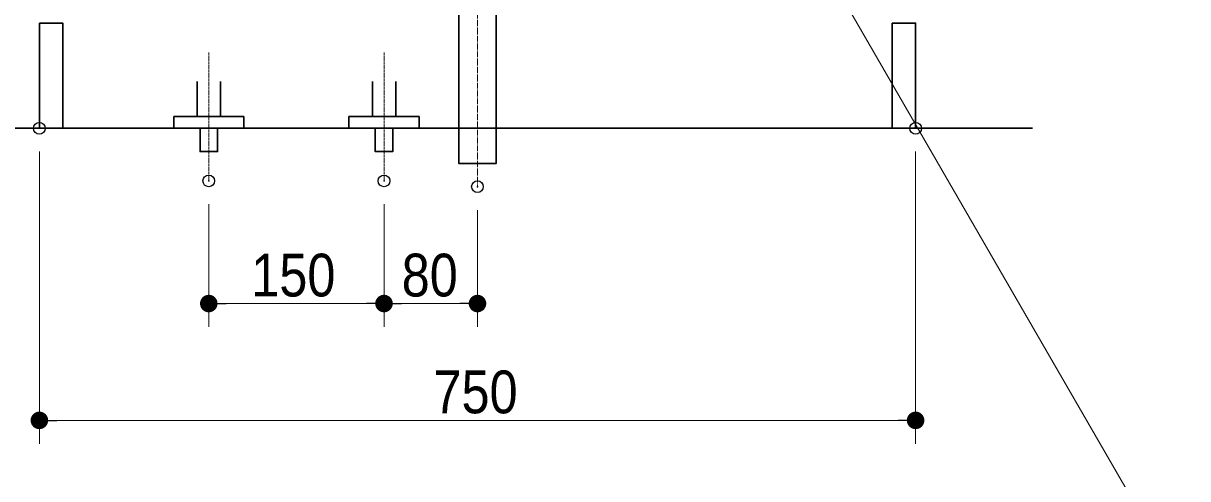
# Model space of a CAD drawing. Units: millimetres, scale not verified. Extents: x -6062 to 6062, y -3045 to 3045.
# Drawn here: x -5076 to -4080, y -1970 to -1580 of the extents above; entities that cross this region are included whole.
import ezdxf
from ezdxf.enums import TextEntityAlignment as Align

# ---------------------------------------------------------------- set-up
doc = ezdxf.new("R2010")
doc.units = ezdxf.units.MM
doc.header["$LTSCALE"] = 20
doc.header["$PDMODE"] = 32
doc.header["$PDSIZE"] = 10
doc.linetypes.add('USER1', pattern=[2.91, 1.76, -0.4, 0.35, -0.4])
doc.linetypes.add('USER4', pattern=[6.702778, 4.938846, -0.705599, 0.352778, -0.705556])
for name, color, linetype, lineweight in [('0-2_2寸法-1', 7, 'Continuous', 15), ('0-3_0', 7, 'Continuous', 25), ('0-5_2寸法-3', 7, 'Continuous', 15), ('0-7_5ボウル・キャビネット', 7, 'Continuous', 15), ('0-8_4給排水', 7, 'Continuous', 30)]:
    doc.layers.add(name, color=color, linetype=linetype, lineweight=lineweight)
doc.layers.add('0-4_Defpoints', color=7, linetype='Continuous')
doc.styles.add('ＭＳ Ｐゴシック', font='')
doc.styles.get('ＭＳ Ｐゴシック').set_extended_font_data('MS PGothic')

# ---------------------------------------------------------------- blocks, each defined once
blk = doc.blocks.new('_Dot')
at = {"layer": '0-3_0'}
blk.add_line((-10, 0), (-20, 0), dxfattribs=at)
for points in [[(0, 0), (-10, 0), (-9.92, 1.25)], [(0, 0), (-9.92, -1.25), (-10, 0)], [(0, 0), (-9.92, 1.25), (-9.69, 2.49)], [(0, 0), (-9.69, -2.49), (-9.92, -1.25)], [(0, 0), (-9.69, 2.49), (-9.3, 3.68)], [(0, 0), (-9.3, -3.68), (-9.69, -2.49)], [(0, 0), (-9.3, 3.68), (-8.76, 4.82)], [(0, 0), (-8.76, -4.82), (-9.3, -3.68)], [(0, 0), (-8.76, 4.82), (-8.09, 5.88)], [(0, 0), (-8.09, -5.88), (-8.76, -4.82)], [(0, 0), (-8.09, 5.88), (-7.29, 6.85)], [(0, 0), (-7.29, -6.85), (-8.09, -5.88)], [(0, 0), (-7.29, 6.85), (-6.37, 7.71)], [(0, 0), (-6.37, -7.71), (-7.29, -6.85)], [(0, 0), (-6.37, 7.71), (-5.36, 8.44)], [(0, 0), (-5.36, -8.44), (-6.37, -7.71)], [(0, 0), (-5.36, 8.44), (-4.26, 9.05)], [(0, 0), (-4.26, -9.05), (-5.36, -8.44)], [(0, 0), (-4.26, 9.05), (-3.09, 9.51)], [(0, 0), (-3.09, -9.51), (-4.26, -9.05)], [(0, 0), (-3.09, 9.51), (-1.87, 9.82)], [(0, 0), (-1.87, -9.82), (-3.09, -9.51)], [(0, 0), (-1.87, 9.82), (-0.63, 9.98)], [(0, 0), (-0.63, -9.98), (-1.87, -9.82)], [(0, 0), (-0.63, 9.98), (0.63, 9.98)], [(0, 0), (0.63, -9.98), (-0.63, -9.98)], [(0, 0), (0.63, 9.98), (1.87, 9.82)], [(0, 0), (1.87, 9.82), (3.09, 9.51)], [(0, 0), (3.09, 9.51), (4.26, 9.05)], [(0, 0), (4.26, 9.05), (5.36, 8.44)], [(0, 0), (5.36, 8.44), (6.37, 7.71)], [(0, 0), (6.37, 7.71), (7.29, 6.85)], [(0, 0), (7.29, 6.85), (8.09, 5.88)], [(0, 0), (8.09, 5.88), (8.76, 4.82)], [(0, 0), (8.76, 4.82), (9.3, 3.68)], [(0, 0), (9.3, 3.68), (9.69, 2.49)], [(0, 0), (9.69, 2.49), (9.92, 1.25)], [(0, 0), (9.92, 1.25), (10, 0)], [(0, 0), (1.87, -9.82), (0.63, -9.98)], [(0, 0), (3.09, -9.51), (1.87, -9.82)], [(0, 0), (4.26, -9.05), (3.09, -9.51)], [(0, 0), (5.36, -8.44), (4.26, -9.05)], [(0, 0), (6.37, -7.71), (5.36, -8.44)], [(0, 0), (7.29, -6.85), (6.37, -7.71)], [(0, 0), (8.09, -5.88), (7.29, -6.85)], [(0, 0), (8.76, -4.82), (8.09, -5.88)], [(0, 0), (9.3, -3.68), (8.76, -4.82)], [(0, 0), (9.69, -2.49), (9.3, -3.68)], [(0, 0), (9.92, -1.25), (9.69, -2.49)], [(0, 0), (10, 0), (9.92, -1.25)]]:
    blk.add_solid(points, dxfattribs=at)
blk = doc.blocks.new('グループ-8')
at = {"layer": '0-8_4給排水', "linetype": 'USER4', "lineweight": 15}
blk.add_line((-58000, -16400), (-58000, -34400), dxfattribs=at)
at = {"layer": '0-8_4給排水', "lineweight": 15}
blk.add_line((-57050, -20120), (-58950, -20120), dxfattribs=at)
at = {"layer": '0-8_4給排水'}
for p, q in [((-58802.2, -23142.3), (-58870, -20200)), ((-57297.7, -23240), (-58702.3, -23240)), ((-58320, -23800), (-57680, -23860)), ((-58320, -23960), (-57680, -24020)), ((-58320, -24120), (-57680, -24180)), ((-58320, -24280), (-57680, -24340)), ((-58320, -24440), (-57680, -24500)), ((-58320, -24600), (-57680, -24660)), ((-58320, -24760), (-57680, -24820)), ((-58320, -24920), (-57680, -24980)), ((-58320, -25080), (-57680, -25140)), ((-58320, -25240), (-57680, -25300)), ((-58320, -25400), (-57680, -25460)), ((-58320, -25560), (-57680, -25620)), ((-58320, -25720), (-57680, -25780)), ((-58320, -25880), (-57680, -25940)), ((-58320, -26040), (-57680, -26100)), ((-58320, -26200), (-57680, -26260))]:
    blk.add_line(p, q, dxfattribs=at)
at = {"layer": '0-8_4給排水', "linetype": 'USER1', "lineweight": 15}
blk.add_line((-57180, -27400), (-58820, -27400), dxfattribs=at)
at = {"layer": '0-8_4給排水'}
for points in [[(-58933.6, -19076.5), (-58972.9, -19088.5), (-59012.2, -19101), (-59051.2, -19114), (-59090.1, -19127.6), (-59128.8, -19141.6), (-59167.3, -19156), (-59205.7, -19171), (-59243.8, -19186.5), (-59281.8, -19202.4), (-59283, -19202.9), (-59284.1, -19203.5), (-59285.2, -19204.1), (-59286.3, -19204.8), (-59287.4, -19205.5), (-59288.4, -19206.3), (-59289.4, -19207.1), (-59290.4, -19208), (-59291.3, -19208.9), (-59292.2, -19209.8), (-59293, -19210.8), (-59293.8, -19211.8), (-59294.6, -19212.8), (-59295.3, -19213.9), (-59296, -19215), (-59296.6, -19216.1), (-59297.1, -19217.2), (-59297.7, -19218.4), (-59298.1, -19219.6), (-59298.6, -19220.8), (-59298.9, -19222), (-59299.2, -19223.3), (-59299.5, -19224.5), (-59299.7, -19225.8), (-59299.9, -19227.1), (-59300, -19228.4), (-59300, -19229.6), (-59300, -19230.9), (-59299.9, -19232.2), (-59299.8, -19233.5)], [(-57345.8, -19006.3), (-57386.2, -18998.3), (-57426.7, -18990.8), (-57467.2, -18983.8), (-57507.9, -18977.3), (-57548.6, -18971.4), (-57589.4, -18965.9), (-57630.3, -18961), (-57671.2, -18956.6), (-57712.2, -18952.7), (-57753.2, -18949.3), (-57794.3, -18946.5), (-57835.4, -18944.2), (-57876.5, -18942.3), (-57917.7, -18941), (-57958.8, -18940.3), (-58000, -18940), (-58041.2, -18940.3), (-58082.3, -18941), (-58123.5, -18942.3), (-58164.6, -18944.2), (-58205.7, -18946.5), (-58246.8, -18949.3), (-58287.8, -18952.7), (-58328.8, -18956.6), (-58369.7, -18961), (-58410.6, -18965.9), (-58451.4, -18971.4), (-58492.1, -18977.3), (-58532.8, -18983.8), (-58573.3, -18990.8), (-58613.8, -18998.3), (-58654.2, -19006.3), (-58694.5, -19014.8), (-58734.6, -19023.8), (-58774.7, -19033.3), (-58814.6, -19043.4), (-58854.4, -19053.9), (-58894.1, -19064.9), (-58933.6, -19076.5)], [(-56700.5, -19224.5), (-56700.8, -19223.3), (-56701.1, -19222), (-56701.4, -19220.8), (-56701.9, -19219.6), (-56702.3, -19218.4), (-56702.9, -19217.2), (-56703.4, -19216.1), (-56704, -19215), (-56704.7, -19213.9), (-56705.4, -19212.8), (-56706.2, -19211.8), (-56707, -19210.8), (-56707.8, -19209.8), (-56708.7, -19208.9), (-56709.6, -19208), (-56710.6, -19207.1), (-56711.6, -19206.3), (-56712.6, -19205.5), (-56713.7, -19204.8), (-56714.8, -19204.1), (-56715.9, -19203.5), (-56717, -19202.9), (-56718.2, -19202.4), (-56756.2, -19186.5), (-56794.3, -19171), (-56832.7, -19156), (-56871.2, -19141.6), (-56909.9, -19127.6), (-56948.8, -19114), (-56987.8, -19101), (-57027.1, -19088.5), (-57066.4, -19076.5), (-57105.9, -19064.9), (-57145.6, -19053.9), (-57185.4, -19043.4), (-57225.3, -19033.3), (-57265.4, -19023.8), (-57305.5, -19014.8), (-57345.8, -19006.3)], [(-59299.8, -19233.5), (-59299.6, -19234.8), (-59299.4, -19236), (-59299.1, -19237.3), (-59298.8, -19238.5), (-59298.4, -19239.7), (-59297.9, -19240.9), (-59297.4, -19242.1), (-59296.9, -19243.3), (-59296.3, -19244.4), (-59295.7, -19245.5), (-59295, -19246.6), (-59294.2, -19247.7), (-59293.5, -19248.7), (-59292.6, -19249.7), (-59291.8, -19250.6), (-59290.9, -19251.5), (-59289.9, -19252.4), (-59289, -19253.2), (-59288, -19254), (-59286.9, -19254.8), (-59285.8, -19255.5), (-59284.7, -19256.1), (-59283.6, -19256.7), (-59282.4, -19257.3), (-59281.3, -19257.8), (-59280.1, -19258.3), (-59278.9, -19258.7), (-59277.6, -19259), (-59276.4, -19259.3), (-59275.1, -19259.6), (-59273.8, -19259.8), (-59272.6, -19259.9), (-59271.3, -19260), (-59270, -19260), (-56730, -19260), (-56728.7, -19260), (-56727.4, -19259.9)], [(-56727.4, -19259.9), (-56726.2, -19259.8), (-56724.9, -19259.6), (-56723.6, -19259.3), (-56722.4, -19259), (-56721.1, -19258.7), (-56719.9, -19258.3), (-56718.7, -19257.8), (-56717.6, -19257.3), (-56716.4, -19256.7), (-56715.3, -19256.1), (-56714.2, -19255.5), (-56713.1, -19254.8), (-56712, -19254), (-56711, -19253.2), (-56710.1, -19252.4), (-56709.1, -19251.5), (-56708.2, -19250.6), (-56707.4, -19249.7), (-56706.5, -19248.7), (-56705.8, -19247.7), (-56705, -19246.6), (-56704.3, -19245.5), (-56703.7, -19244.4), (-56703.1, -19243.3), (-56702.6, -19242.1), (-56702.1, -19240.9), (-56701.6, -19239.7), (-56701.2, -19238.5), (-56700.9, -19237.3), (-56700.6, -19236), (-56700.4, -19234.8), (-56700.2, -19233.5), (-56700.1, -19232.2), (-56700, -19230.9), (-56700, -19229.6), (-56700, -19228.4), (-56700.1, -19227.1), (-56700.3, -19225.8), (-56700.5, -19224.5)], [(-58870, -20200), (-57130, -20200), (-57197.8, -23142.3)]]:
    blk.add_lwpolyline(points, dxfattribs=at)
for points in [[(-58950, -19260), (-57050, -19260), (-57050, -19360), (-58950, -19360)], [(-59130, -19360), (-56870, -19360), (-56870, -19420), (-59130, -19420)], [(-58880, -19420), (-57120, -19420), (-57120, -19600), (-58880, -19600)], [(-59100, -19600), (-56900, -19600), (-56900, -19720), (-59100, -19720)], [(-57050, -19720), (-57050, -20120), (-57130, -20200), (-58870, -20200), (-58950, -20120), (-58950, -19720)], [(-58600, -23240), (-57400, -23240), (-57400, -23640), (-58600, -23640)], [(-57680, -23800), (-57550, -23640), (-58450, -23640), (-58320, -23800)], [(-58320, -23800), (-57680, -23800), (-57680, -34000), (-58320, -34000)]]:
    blk.add_lwpolyline(points, close=True, dxfattribs=at)
blk.add_circle((-58000, -27400), 320, dxfattribs=at)
for centre, start, end in [((-58702.3, -23140), 181.31908, 270), ((-57297.7, -23140), 270, 358.68092)]:
    blk.add_arc(centre, 100, start, end, dxfattribs=at)
blk = doc.blocks.new('グループ-29')
at = {"layer": '0-8_4給排水', "linetype": 'USER1', "lineweight": 15}
for p, q in [((-62600, -32100), (-62600, -34300)), ((-59600, -32100), (-59600, -34300))]:
    blk.add_line(p, q, dxfattribs=at)
at = {"layer": '0-8_4給排水'}
for points in [[(-62400, -32600), (-62400, -33200), (-62800, -33200), (-62800, -32600)], [(-59400, -32600), (-59400, -33200), (-59800, -33200), (-59800, -32600)]]:
    blk.add_lwpolyline(points, dxfattribs=at)
for points in [[(-63200, -33200), (-62000, -33200), (-62000, -33400), (-63200, -33400)], [(-60200, -33200), (-59000, -33200), (-59000, -33400), (-60200, -33400)], [(-62750, -33400), (-62450, -33400), (-62450, -33800), (-62750, -33800)], [(-59750, -33400), (-59450, -33400), (-59450, -33800), (-59750, -33800)]]:
    blk.add_lwpolyline(points, close=True, dxfattribs=at)

msp = doc.modelspace()

# ---------------------------------------------------------------- linework, layer by layer
at = {"layer": '0-2_2寸法-1'}
for p, q in [((-5062.5, -1690), (-5062.5, -1940)), ((-4312.5, -1690), (-4312.5, -1940)), ((-4917.5, -1735), (-4917.5, -1840)), ((-4767.5, -1735), (-4767.5, -1840)), ((-4767.5, -1735), (-4767.5, -1840)), ((-4687.5, -1740), (-4687.5, -1840)), ((-4782.51, -1820), (-4902.49, -1820)), ((-4752.49, -1820), (-4702.51, -1820)), ((-4327.51, -1920), (-5047.49, -1920))]:
    msp.add_line(p, q, dxfattribs=at)
at = {"layer": '0-4_Defpoints'}
for p in [(-5062.5, -1670), (-4312.5, -1670), (-4917.5, -1715), (-4767.5, -1715), (-4687.5, -1720), (-4917.5, -1820), (-4687.5, -1820), (-5062.5, -1920)]:
    msp.add_point(p, dxfattribs=at)
at = {"layer": '0-5_2寸法-3'}
msp.add_lwpolyline([(-4545.43, -2070), (-4079.62, -2070), (-4391.39, -1530)], dxfattribs=at)
at = {"layer": '0-7_5ボウル・キャビネット', "lineweight": 30}
msp.add_line((-5162.5, -1670), (-4212.5, -1670), dxfattribs=at)
for points in [[(-5062.5, -1580), (-5042.5, -1580), (-5042.5, -1670), (-5062.5, -1670)], [(-4332.5, -1580), (-4312.5, -1580), (-4312.5, -1670), (-4332.5, -1670)]]:
    msp.add_lwpolyline(points, close=True, dxfattribs=at)

# ---------------------------------------------------------------- block references
at = {"layer": '0-2_2寸法-1', "xscale": 0.7503418, "yscale": 0.7503418, "rotation": 180}
for p in [(-4917.5, -1820), (-4767.5, -1820), (-5062.5, -1920)]:
    msp.add_blockref('_Dot', p, dxfattribs=at)
at = {"layer": '0-2_2寸法-1', "xscale": 0.7503418, "yscale": 0.7503418}
for p in [(-4767.5, -1820), (-4687.5, -1820), (-4312.5, -1920)]:
    msp.add_blockref('_Dot', p, dxfattribs=at)
at = {"layer": '0-8_4給排水', "xscale": 0.05, "yscale": 0.05}
for name in ['グループ-8', 'グループ-29']:
    msp.add_blockref(name, (-1787.5, 0), dxfattribs=at)

# ---------------------------------------------------------------- texts
at = {"layer": '0-2_2寸法-1', "style": 'ＭＳ Ｐゴシック', "width": 0.9}
for s, p in [('150', (-4881.11, -1824.96)), ('80', (-4752.38, -1824.96)), ('750', (-4725.17, -1924.96))]:
    msp.add_text(s, height=36.66, dxfattribs=at).set_placement(p, align=Align.BOTTOM_LEFT)

doc.saveas('drawing.dxf')
